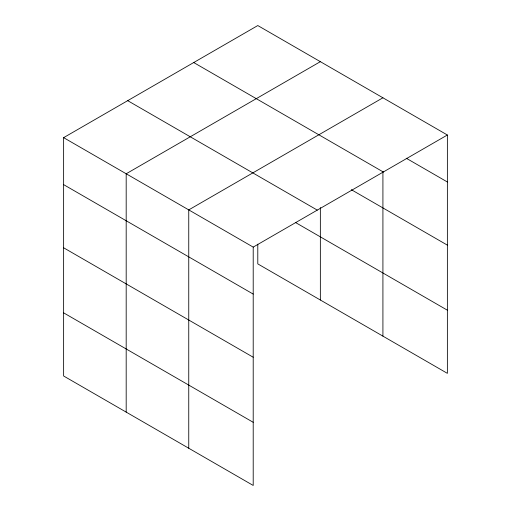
<?xml version="1.0" encoding="UTF-8"?>
<svg xmlns="http://www.w3.org/2000/svg" width="511" height="511" viewBox="0 0 511 511"><rect width="100%" height="100%" fill="white"/><g stroke="black" fill="none" stroke-linecap="round" stroke-linejoin="round"><path stroke-width="0.77" d="M382.918 171.607L382.918 336.136M257.793 244.162L257.793 263.893L447.374 373.349L447.374 135.006L257.793 25.55L63.626 137.651L63.626 375.994L253.207 485.45L253.207 247.107L63.626 137.651M320.352 61.671L126.185 173.772L126.185 412.115M382.918 97.793L188.751 209.893L188.751 448.236M253.207 247.107L447.374 135.006M406.232 158.231L447.374 181.986M193.72 62.546L383.301 171.996M351.293 189.664L447.374 245.133M127.699 100.661L317.28 210.11M295.607 222.572L447.374 310.196M63.626 184.631L253.207 294.087M63.626 247.784L253.207 357.234M63.626 312.847L253.207 422.303M320.352 207.504L320.352 300.014"/></g></svg>
